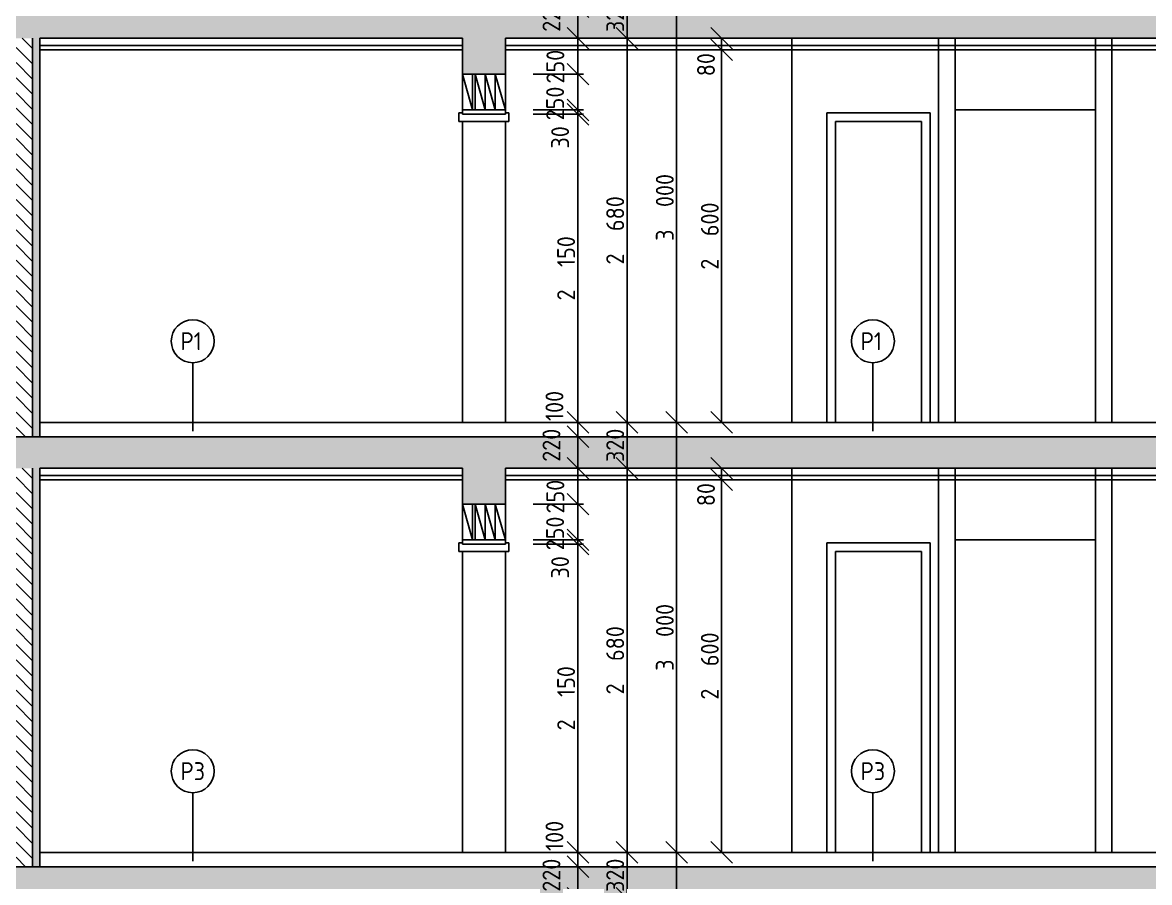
# Model space of a CAD drawing. Extents: x 3792242 to 5145247, y -1546315 to -1031918.
# Drawn here: x 3999726 to 4007593, y -1534967 to -1528967 of the extents above; entities that cross this region are included whole.
import ezdxf

# ---------------------------------------------------------------- set-up
doc = ezdxf.new("R2010")
doc.units = 0
doc.header["$MEASUREMENT"] = 0
doc.layers.get('0').update_dxf_attribs({"linetype": 'CONTINUOUS'})
doc.layers.get('Defpoints').update_dxf_attribs({"color": 61, "linetype": 'CONTINUOUS'})
for name, color, linetype in [('DVERE', 45, 'CONTINUOUS'), ('KÓTY', 4, 'CONTINUOUS'), ('MÚRY', 1, 'CONTINUOUS'), ('OKNÁ', 143, 'CONTINUOUS'), ('TENKÁ', 7, 'CONTINUOUS'), ('ŠRAFY', 82, 'CONTINUOUS'), ('šrafy-múry', 8, 'CONTINUOUS')]:
    doc.layers.add(name, color=color, linetype=linetype)
doc.styles.add('STYLE1', font='isocp.shx')
doc.dimstyles.new('STANDARD-50', dxfattribs={"dimtxt": 125, "dimasz": 150, "dimexe": 10, "dimexo": 200, "dimgap": 20, "dimtad": 1, "dimdsep": 46, "dimlunit": 6, "dimtxsty": 'STYLE1', "dimblk1": 'OBLIQUE', "dimblk2": 'OBLIQUE', "dimsah": 1, "dimcen": 2.5, "dimse1": 1, "dimse2": 1, "dimadec": 0, "dimazin": 0, "dimtfac": 1, "dimtmove": 1, "dimatfit": 3, "dimldrblk": 'OBLIQUE', "dimfxl": 1, "dimtolj": 1, "dimtzin": 0, "dimarcsym": 0})
pattern_1 = [(45, (226757.26, 886.43), (53.0330086, 194.4543648), [250, -50, 0, -50])]

# ---------------------------------------------------------------- blocks, each defined once
blk = doc.blocks.new('_OBLIQUE')
at = {"color": 0, "linetype": 'ByBlock'}
blk.add_line((-0.5, -0.5), (0.5, 0.5), dxfattribs=at)
blk = doc.blocks.new('*D52297')
at = {"layer": 'Defpoints', "color": 0}
for p in [(4003602.8, -1528857.3), (4003602.8, -1529077.3), (4003602.8, -1529077.3)]:
    blk.add_point(p, dxfattribs=at)
at = {"layer": 'KÓTY', "color": 0, "lineweight": -2, "ltscale": 0.25}
blk.add_line((4003602.8, -1528857.3), (4003602.8, -1529077.3), dxfattribs=at)
at = {"layer": 'KÓTY', "color": 0, "linetype": 'ByBlock', "lineweight": -2, "xscale": 150, "yscale": 150, "zscale": 150}
for p, rotation in [((4003602.8, -1528857.3), 90), ((4003602.8, -1529077.3), 270)]:
    blk.add_blockref('_OBLIQUE', p, dxfattribs=dict(at, rotation=rotation))
at = {"layer": 'KÓTY', "color": 0, "insert": (4003417.8, -1528916.6), "char_height": 125, "attachment_point": 5, "rotation": 90, "style": 'STYLE1'}
blk.add_mtext('\\A1;220', dxfattribs=at)
blk = doc.blocks.new('*D52298')
at = {"layer": 'Defpoints', "color": 0}
for p in [(4002956.3, -1529077.3), (4003602.8, -1529077.3), (4002956.3, -1529327.3)]:
    blk.add_point(p, dxfattribs=at)
at = {"layer": 'KÓTY', "color": 0, "lineweight": -2, "ltscale": 0.25}
blk.add_line((4003602.8, -1529327.3), (4003602.8, -1529077.3), dxfattribs=at)
at = {"layer": 'KÓTY', "color": 0, "linetype": 'ByBlock', "lineweight": -2, "xscale": 150, "yscale": 150, "zscale": 150}
for p, rotation in [((4003602.8, -1529077.3), 90), ((4003602.8, -1529327.3), 270)]:
    blk.add_blockref('_OBLIQUE', p, dxfattribs=dict(at, rotation=rotation))
at = {"layer": 'KÓTY', "color": 0, "insert": (4003445.3, -1529275.1), "char_height": 125, "attachment_point": 5, "rotation": 90, "style": 'STYLE1'}
blk.add_mtext('\\A1;250', dxfattribs=at)
blk = doc.blocks.new('*D52299')
at = {"layer": 'Defpoints', "color": 0}
for p in [(4003095.9, -1529327.3), (4003095.9, -1529577.3), (4003602.8, -1529577.3)]:
    blk.add_point(p, dxfattribs=at)
at = {"layer": 'KÓTY', "color": 0, "lineweight": -2, "ltscale": 0.25}
blk.add_line((4003602.8, -1529327.3), (4003602.8, -1529577.3), dxfattribs=at)
at = {"layer": 'KÓTY', "color": 0, "linetype": 'ByBlock', "lineweight": -2, "xscale": 150, "yscale": 150, "zscale": 150}
for p, rotation in [((4003602.8, -1529327.3), 90), ((4003602.8, -1529577.3), 270)]:
    blk.add_blockref('_OBLIQUE', p, dxfattribs=dict(at, rotation=rotation))
at = {"layer": 'KÓTY', "color": 0, "insert": (4003443.3, -1529532.1), "char_height": 125, "attachment_point": 5, "rotation": 90, "style": 'STYLE1'}
blk.add_mtext('\\A1;250', dxfattribs=at)
blk = doc.blocks.new('*D52300')
at = {"layer": 'Defpoints', "color": 0}
for p in [(4002945.9, -1529577.3), (4002945.9, -1529607.3), (4003602.8, -1529607.3)]:
    blk.add_point(p, dxfattribs=at)
at = {"layer": 'KÓTY', "color": 0, "lineweight": -2, "ltscale": 0.25}
for p, q in [((4003602.8, -1529577.3), (4003602.8, -1529427.3)), ((4003602.8, -1529577.3), (4003602.8, -1529607.3)), ((4003602.8, -1529607.3), (4003602.8, -1529757.3))]:
    blk.add_line(p, q, dxfattribs=at)
at = {"layer": 'KÓTY', "color": 0, "linetype": 'ByBlock', "lineweight": -2, "xscale": 150, "yscale": 150, "zscale": 150}
for p, rotation in [((4003602.8, -1529577.3), 270), ((4003602.8, -1529607.3), 90)]:
    blk.add_blockref('_OBLIQUE', p, dxfattribs=dict(at, rotation=rotation))
at = {"layer": 'KÓTY', "color": 0, "insert": (4003478.3, -1529768.6), "char_height": 125, "attachment_point": 5, "rotation": 90, "style": 'STYLE1'}
blk.add_mtext('\\A1;30', dxfattribs=at)
blk = doc.blocks.new('*D52301')
at = {"layer": 'Defpoints', "color": 0}
for p in [(4002945.9, -1529607.3), (4002945.9, -1531757.3), (4003602.8, -1531757.3)]:
    blk.add_point(p, dxfattribs=at)
at = {"layer": 'KÓTY', "color": 0, "lineweight": -2, "ltscale": 0.25}
blk.add_line((4003602.8, -1529607.3), (4003602.8, -1531757.3), dxfattribs=at)
at = {"layer": 'KÓTY', "color": 0, "linetype": 'ByBlock', "lineweight": -2, "xscale": 150, "yscale": 150, "zscale": 150}
for p, rotation in [((4003602.8, -1529607.3), 90), ((4003602.8, -1531757.3), 270)]:
    blk.add_blockref('_OBLIQUE', p, dxfattribs=dict(at, rotation=rotation))
at = {"layer": 'KÓTY', "color": 0, "insert": (4003520.2, -1530682.3), "char_height": 125, "attachment_point": 5, "rotation": 90, "style": 'STYLE1'}
blk.add_mtext('\\A1;2ﾠ150', dxfattribs=at)
blk = doc.blocks.new('*D52302')
at = {"layer": 'Defpoints', "color": 0}
for p in [(4003602.8, -1531757.3), (4003602.8, -1531757.3), (4003602.8, -1531857.3)]:
    blk.add_point(p, dxfattribs=at)
at = {"layer": 'KÓTY', "color": 0, "lineweight": -2, "ltscale": 0.25}
blk.add_line((4003602.8, -1531857.3), (4003602.8, -1531757.3), dxfattribs=at)
at = {"layer": 'KÓTY', "color": 0, "linetype": 'ByBlock', "lineweight": -2, "xscale": 150, "yscale": 150, "zscale": 150}
for p, rotation in [((4003602.8, -1531757.3), 90), ((4003602.8, -1531857.3), 270)]:
    blk.add_blockref('_OBLIQUE', p, dxfattribs=dict(at, rotation=rotation))
at = {"layer": 'KÓTY', "color": 0, "insert": (4003438.8, -1531642.6), "char_height": 125, "attachment_point": 5, "rotation": 90, "style": 'STYLE1'}
blk.add_mtext('\\A1;100', dxfattribs=at)
blk = doc.blocks.new('*D52303')
at = {"layer": 'Defpoints', "color": 0}
for p in [(4003602.8, -1531857.3), (4003602.8, -1532077.3), (4003602.8, -1532077.3)]:
    blk.add_point(p, dxfattribs=at)
at = {"layer": 'KÓTY', "color": 0, "lineweight": -2, "ltscale": 0.25}
blk.add_line((4003602.8, -1531857.3), (4003602.8, -1532077.3), dxfattribs=at)
at = {"layer": 'KÓTY', "color": 0, "linetype": 'ByBlock', "lineweight": -2, "xscale": 150, "yscale": 150, "zscale": 150}
for p, rotation in [((4003602.8, -1531857.3), 90), ((4003602.8, -1532077.3), 270)]:
    blk.add_blockref('_OBLIQUE', p, dxfattribs=dict(at, rotation=rotation))
at = {"layer": 'KÓTY', "color": 0, "insert": (4003417.8, -1531916.6), "char_height": 125, "attachment_point": 5, "rotation": 90, "style": 'STYLE1'}
blk.add_mtext('\\A1;220', dxfattribs=at)
blk = doc.blocks.new('*D52304')
at = {"layer": 'Defpoints', "color": 0}
for p in [(4002956.3, -1532077.3), (4003602.8, -1532077.3), (4002956.3, -1532327.3)]:
    blk.add_point(p, dxfattribs=at)
at = {"layer": 'KÓTY', "color": 0, "lineweight": -2, "ltscale": 0.25}
blk.add_line((4003602.8, -1532327.3), (4003602.8, -1532077.3), dxfattribs=at)
at = {"layer": 'KÓTY', "color": 0, "linetype": 'ByBlock', "lineweight": -2, "xscale": 150, "yscale": 150, "zscale": 150}
for p, rotation in [((4003602.8, -1532077.3), 90), ((4003602.8, -1532327.3), 270)]:
    blk.add_blockref('_OBLIQUE', p, dxfattribs=dict(at, rotation=rotation))
at = {"layer": 'KÓTY', "color": 0, "insert": (4003445.3, -1532275.1), "char_height": 125, "attachment_point": 5, "rotation": 90, "style": 'STYLE1'}
blk.add_mtext('\\A1;250', dxfattribs=at)
blk = doc.blocks.new('*D52305')
at = {"layer": 'Defpoints', "color": 0}
for p in [(4003095.9, -1532327.3), (4003095.9, -1532577.3), (4003602.8, -1532577.3)]:
    blk.add_point(p, dxfattribs=at)
at = {"layer": 'KÓTY', "color": 0, "lineweight": -2, "ltscale": 0.25}
blk.add_line((4003602.8, -1532327.3), (4003602.8, -1532577.3), dxfattribs=at)
at = {"layer": 'KÓTY', "color": 0, "linetype": 'ByBlock', "lineweight": -2, "xscale": 150, "yscale": 150, "zscale": 150}
for p, rotation in [((4003602.8, -1532327.3), 90), ((4003602.8, -1532577.3), 270)]:
    blk.add_blockref('_OBLIQUE', p, dxfattribs=dict(at, rotation=rotation))
at = {"layer": 'KÓTY', "color": 0, "insert": (4003443.3, -1532532.1), "char_height": 125, "attachment_point": 5, "rotation": 90, "style": 'STYLE1'}
blk.add_mtext('\\A1;250', dxfattribs=at)
blk = doc.blocks.new('*D52306')
at = {"layer": 'Defpoints', "color": 0}
for p in [(4002945.9, -1532577.3), (4002945.9, -1532607.3), (4003602.8, -1532607.3)]:
    blk.add_point(p, dxfattribs=at)
at = {"layer": 'KÓTY', "color": 0, "lineweight": -2, "ltscale": 0.25}
for p, q in [((4003602.8, -1532577.3), (4003602.8, -1532427.3)), ((4003602.8, -1532577.3), (4003602.8, -1532607.3)), ((4003602.8, -1532607.3), (4003602.8, -1532757.3))]:
    blk.add_line(p, q, dxfattribs=at)
at = {"layer": 'KÓTY', "color": 0, "linetype": 'ByBlock', "lineweight": -2, "xscale": 150, "yscale": 150, "zscale": 150}
for p, rotation in [((4003602.8, -1532577.3), 270), ((4003602.8, -1532607.3), 90)]:
    blk.add_blockref('_OBLIQUE', p, dxfattribs=dict(at, rotation=rotation))
at = {"layer": 'KÓTY', "color": 0, "insert": (4003478.3, -1532768.6), "char_height": 125, "attachment_point": 5, "rotation": 90, "style": 'STYLE1'}
blk.add_mtext('\\A1;30', dxfattribs=at)
blk = doc.blocks.new('*D52307')
at = {"layer": 'Defpoints', "color": 0}
for p in [(4002945.9, -1532607.3), (4002945.9, -1534757.3), (4003602.8, -1534757.3)]:
    blk.add_point(p, dxfattribs=at)
at = {"layer": 'KÓTY', "color": 0, "lineweight": -2, "ltscale": 0.25}
blk.add_line((4003602.8, -1532607.3), (4003602.8, -1534757.3), dxfattribs=at)
at = {"layer": 'KÓTY', "color": 0, "linetype": 'ByBlock', "lineweight": -2, "xscale": 150, "yscale": 150, "zscale": 150}
for p, rotation in [((4003602.8, -1532607.3), 90), ((4003602.8, -1534757.3), 270)]:
    blk.add_blockref('_OBLIQUE', p, dxfattribs=dict(at, rotation=rotation))
at = {"layer": 'KÓTY', "color": 0, "insert": (4003520.2, -1533682.3), "char_height": 125, "attachment_point": 5, "rotation": 90, "style": 'STYLE1'}
blk.add_mtext('\\A1;2ﾠ150', dxfattribs=at)
blk = doc.blocks.new('*D52308')
at = {"layer": 'Defpoints', "color": 0}
for p in [(4003602.8, -1534757.3), (4003602.8, -1534757.3), (4003602.8, -1534857.3)]:
    blk.add_point(p, dxfattribs=at)
at = {"layer": 'KÓTY', "color": 0, "lineweight": -2, "ltscale": 0.25}
blk.add_line((4003602.8, -1534857.3), (4003602.8, -1534757.3), dxfattribs=at)
at = {"layer": 'KÓTY', "color": 0, "linetype": 'ByBlock', "lineweight": -2, "xscale": 150, "yscale": 150, "zscale": 150}
for p, rotation in [((4003602.8, -1534757.3), 90), ((4003602.8, -1534857.3), 270)]:
    blk.add_blockref('_OBLIQUE', p, dxfattribs=dict(at, rotation=rotation))
at = {"layer": 'KÓTY', "color": 0, "insert": (4003438.8, -1534642.6), "char_height": 125, "attachment_point": 5, "rotation": 90, "style": 'STYLE1'}
blk.add_mtext('\\A1;100', dxfattribs=at)
blk = doc.blocks.new('*D52309')
at = {"layer": 'Defpoints', "color": 0}
for p in [(4003602.8, -1534857.3), (4003602.8, -1535077.3), (4003602.8, -1535077.3)]:
    blk.add_point(p, dxfattribs=at)
at = {"layer": 'KÓTY', "color": 0, "lineweight": -2, "ltscale": 0.25}
blk.add_line((4003602.8, -1534857.3), (4003602.8, -1535077.3), dxfattribs=at)
at = {"layer": 'KÓTY', "color": 0, "linetype": 'ByBlock', "lineweight": -2, "xscale": 150, "yscale": 150, "zscale": 150}
for p, rotation in [((4003602.8, -1534857.3), 90), ((4003602.8, -1535077.3), 270)]:
    blk.add_blockref('_OBLIQUE', p, dxfattribs=dict(at, rotation=rotation))
at = {"layer": 'KÓTY', "color": 0, "insert": (4003417.8, -1534916.6), "char_height": 125, "attachment_point": 5, "rotation": 90, "style": 'STYLE1'}
blk.add_mtext('\\A1;220', dxfattribs=at)
blk = doc.blocks.new('*D52314')
at = {"layer": 'Defpoints', "color": 0}
for p in [(4003945.3, -1528757.3), (4003945.3, -1529077.3), (4003945.3, -1529077.3)]:
    blk.add_point(p, dxfattribs=at)
at = {"layer": 'KÓTY', "color": 0, "lineweight": -2, "ltscale": 0.25}
blk.add_line((4003945.3, -1528757.3), (4003945.3, -1529077.3), dxfattribs=at)
at = {"layer": 'KÓTY', "color": 0, "linetype": 'ByBlock', "lineweight": -2, "xscale": 150, "yscale": 150, "zscale": 150}
for p, rotation in [((4003945.3, -1528757.3), 90), ((4003945.3, -1529077.3), 270)]:
    blk.add_blockref('_OBLIQUE', p, dxfattribs=dict(at, rotation=rotation))
at = {"layer": 'KÓTY', "color": 0, "insert": (4003862.8, -1528917.3), "char_height": 125, "attachment_point": 5, "rotation": 90, "style": 'STYLE1'}
blk.add_mtext('\\A1;320', dxfattribs=at)
blk = doc.blocks.new('*D52315')
at = {"layer": 'Defpoints', "color": 0}
for p in [(4003122.3, -1529077.3), (4003122.3, -1531757.3), (4003945.3, -1531757.3)]:
    blk.add_point(p, dxfattribs=at)
at = {"layer": 'KÓTY', "color": 0, "lineweight": -2, "ltscale": 0.25}
blk.add_line((4003945.3, -1529077.3), (4003945.3, -1531757.3), dxfattribs=at)
at = {"layer": 'KÓTY', "color": 0, "linetype": 'ByBlock', "lineweight": -2, "xscale": 150, "yscale": 150, "zscale": 150}
for p, rotation in [((4003945.3, -1529077.3), 90), ((4003945.3, -1531757.3), 270)]:
    blk.add_blockref('_OBLIQUE', p, dxfattribs=dict(at, rotation=rotation))
at = {"layer": 'KÓTY', "color": 0, "insert": (4003862.7, -1530417.3), "char_height": 125, "attachment_point": 5, "rotation": 90, "style": 'STYLE1'}
blk.add_mtext('\\A1;2ﾠ680', dxfattribs=at)
blk = doc.blocks.new('*D52316')
at = {"layer": 'Defpoints', "color": 0}
for p in [(4003945.3, -1531757.3), (4003945.3, -1532077.3), (4003945.3, -1532077.3)]:
    blk.add_point(p, dxfattribs=at)
at = {"layer": 'KÓTY', "color": 0, "lineweight": -2, "ltscale": 0.25}
blk.add_line((4003945.3, -1531757.3), (4003945.3, -1532077.3), dxfattribs=at)
at = {"layer": 'KÓTY', "color": 0, "linetype": 'ByBlock', "lineweight": -2, "xscale": 150, "yscale": 150, "zscale": 150}
for p, rotation in [((4003945.3, -1531757.3), 90), ((4003945.3, -1532077.3), 270)]:
    blk.add_blockref('_OBLIQUE', p, dxfattribs=dict(at, rotation=rotation))
at = {"layer": 'KÓTY', "color": 0, "insert": (4003862.8, -1531917.3), "char_height": 125, "attachment_point": 5, "rotation": 90, "style": 'STYLE1'}
blk.add_mtext('\\A1;320', dxfattribs=at)
blk = doc.blocks.new('*D52317')
at = {"layer": 'Defpoints', "color": 0}
for p in [(4003122.3, -1532077.3), (4003122.3, -1534757.3), (4003945.3, -1534757.3)]:
    blk.add_point(p, dxfattribs=at)
at = {"layer": 'KÓTY', "color": 0, "lineweight": -2, "ltscale": 0.25}
blk.add_line((4003945.3, -1532077.3), (4003945.3, -1534757.3), dxfattribs=at)
at = {"layer": 'KÓTY', "color": 0, "linetype": 'ByBlock', "lineweight": -2, "xscale": 150, "yscale": 150, "zscale": 150}
for p, rotation in [((4003945.3, -1532077.3), 90), ((4003945.3, -1534757.3), 270)]:
    blk.add_blockref('_OBLIQUE', p, dxfattribs=dict(at, rotation=rotation))
at = {"layer": 'KÓTY', "color": 0, "insert": (4003862.7, -1533417.3), "char_height": 125, "attachment_point": 5, "rotation": 90, "style": 'STYLE1'}
blk.add_mtext('\\A1;2ﾠ680', dxfattribs=at)
blk = doc.blocks.new('*D52318')
at = {"layer": 'Defpoints', "color": 0}
for p in [(4003945.3, -1534757.3), (4003945.3, -1535077.3), (4003945.3, -1535077.3)]:
    blk.add_point(p, dxfattribs=at)
at = {"layer": 'KÓTY', "color": 0, "lineweight": -2, "ltscale": 0.25}
blk.add_line((4003945.3, -1534757.3), (4003945.3, -1535077.3), dxfattribs=at)
at = {"layer": 'KÓTY', "color": 0, "linetype": 'ByBlock', "lineweight": -2, "xscale": 150, "yscale": 150, "zscale": 150}
for p, rotation in [((4003945.3, -1534757.3), 90), ((4003945.3, -1535077.3), 270)]:
    blk.add_blockref('_OBLIQUE', p, dxfattribs=dict(at, rotation=rotation))
at = {"layer": 'KÓTY', "color": 0, "insert": (4003862.8, -1534917.3), "char_height": 125, "attachment_point": 5, "rotation": 90, "style": 'STYLE1'}
blk.add_mtext('\\A1;320', dxfattribs=at)
blk = doc.blocks.new('*D52321')
at = {"layer": 'Defpoints', "color": 0}
for p in [(4004291.8, -1528757.3), (4004291.8, -1531757.3), (4004291.8, -1531757.3)]:
    blk.add_point(p, dxfattribs=at)
at = {"layer": 'KÓTY', "color": 0, "lineweight": -2, "ltscale": 0.25}
blk.add_line((4004291.8, -1528757.3), (4004291.8, -1531757.3), dxfattribs=at)
at = {"layer": 'KÓTY', "color": 0, "linetype": 'ByBlock', "lineweight": -2, "xscale": 150, "yscale": 150, "zscale": 150}
for p, rotation in [((4004291.8, -1528757.3), 90), ((4004291.8, -1531757.3), 270)]:
    blk.add_blockref('_OBLIQUE', p, dxfattribs=dict(at, rotation=rotation))
at = {"layer": 'KÓTY', "color": 0, "insert": (4004209.2, -1530257.3), "char_height": 125, "attachment_point": 5, "rotation": 90, "style": 'STYLE1'}
blk.add_mtext('\\A1;3ﾠ000', dxfattribs=at)
blk = doc.blocks.new('*D52322')
at = {"layer": 'Defpoints', "color": 0}
for p in [(4004291.8, -1531757.3), (4004291.8, -1534757.3), (4004291.8, -1534757.3)]:
    blk.add_point(p, dxfattribs=at)
at = {"layer": 'KÓTY', "color": 0, "lineweight": -2, "ltscale": 0.25}
blk.add_line((4004291.8, -1531757.3), (4004291.8, -1534757.3), dxfattribs=at)
at = {"layer": 'KÓTY', "color": 0, "linetype": 'ByBlock', "lineweight": -2, "xscale": 150, "yscale": 150, "zscale": 150}
for p, rotation in [((4004291.8, -1531757.3), 90), ((4004291.8, -1534757.3), 270)]:
    blk.add_blockref('_OBLIQUE', p, dxfattribs=dict(at, rotation=rotation))
at = {"layer": 'KÓTY', "color": 0, "insert": (4004209.2, -1533257.3), "char_height": 125, "attachment_point": 5, "rotation": 90, "style": 'STYLE1'}
blk.add_mtext('\\A1;3ﾠ000', dxfattribs=at)
blk = doc.blocks.new('*D52323')
at = {"layer": 'Defpoints', "color": 0}
for p in [(4003945.3, -1534757.3), (4004291.8, -1534757.3), (4003945.3, -1538227.3)]:
    blk.add_point(p, dxfattribs=at)
at = {"layer": 'KÓTY', "color": 0, "lineweight": -2, "ltscale": 0.25}
blk.add_line((4004291.8, -1538227.3), (4004291.8, -1534757.3), dxfattribs=at)
at = {"layer": 'KÓTY', "color": 0, "linetype": 'ByBlock', "lineweight": -2, "xscale": 150, "yscale": 150, "zscale": 150}
for p, rotation in [((4004291.8, -1534757.3), 90), ((4004291.8, -1538227.3), 270)]:
    blk.add_blockref('_OBLIQUE', p, dxfattribs=dict(at, rotation=rotation))
at = {"layer": 'KÓTY', "color": 0, "insert": (4004209.2, -1536492.3), "char_height": 125, "attachment_point": 5, "rotation": 90, "style": 'STYLE1'}
blk.add_mtext('\\A1;3ﾠ470', dxfattribs=at)
blk = doc.blocks.new('*D52326')
at = {"layer": 'Defpoints', "color": 0}
for p in [(4004266.3, -1529157.3), (4004266.3, -1531757.3), (4004605.8, -1531757.3)]:
    blk.add_point(p, dxfattribs=at)
at = {"layer": 'KÓTY', "color": 0, "lineweight": -2, "ltscale": 0.25}
blk.add_line((4004605.8, -1529157.3), (4004605.8, -1531757.3), dxfattribs=at)
at = {"layer": 'KÓTY', "color": 0, "linetype": 'ByBlock', "lineweight": -2, "xscale": 150, "yscale": 150, "zscale": 150}
for p, rotation in [((4004605.8, -1529157.3), 90), ((4004605.8, -1531757.3), 270)]:
    blk.add_blockref('_OBLIQUE', p, dxfattribs=dict(at, rotation=rotation))
at = {"layer": 'KÓTY', "color": 0, "insert": (4004523.2, -1530457.3), "char_height": 125, "attachment_point": 5, "rotation": 90, "style": 'STYLE1'}
blk.add_mtext('\\A1;2ﾠ600', dxfattribs=at)
blk = doc.blocks.new('*D52327')
at = {"layer": 'Defpoints', "color": 0}
for p in [(4004605.8, -1529077.3), (4004605.8, -1529077.3), (4004605.8, -1529157.3)]:
    blk.add_point(p, dxfattribs=at)
at = {"layer": 'KÓTY', "color": 0, "lineweight": -2, "ltscale": 0.25}
blk.add_line((4004605.8, -1529157.3), (4004605.8, -1529077.3), dxfattribs=at)
at = {"layer": 'KÓTY', "color": 0, "linetype": 'ByBlock', "lineweight": -2, "xscale": 150, "yscale": 150, "zscale": 150}
for p, rotation in [((4004605.8, -1529077.3), 90), ((4004605.8, -1529157.3), 270)]:
    blk.add_blockref('_OBLIQUE', p, dxfattribs=dict(at, rotation=rotation))
at = {"layer": 'KÓTY', "color": 0, "insert": (4004496.8, -1529261.1), "char_height": 125, "attachment_point": 5, "rotation": 90, "style": 'STYLE1'}
blk.add_mtext('\\A1;80', dxfattribs=at)
blk = doc.blocks.new('*D52328')
at = {"layer": 'Defpoints', "color": 0}
for p in [(4004266.3, -1532157.3), (4004266.3, -1534757.3), (4004605.8, -1534757.3)]:
    blk.add_point(p, dxfattribs=at)
at = {"layer": 'KÓTY', "color": 0, "lineweight": -2, "ltscale": 0.25}
blk.add_line((4004605.8, -1532157.3), (4004605.8, -1534757.3), dxfattribs=at)
at = {"layer": 'KÓTY', "color": 0, "linetype": 'ByBlock', "lineweight": -2, "xscale": 150, "yscale": 150, "zscale": 150}
for p, rotation in [((4004605.8, -1532157.3), 90), ((4004605.8, -1534757.3), 270)]:
    blk.add_blockref('_OBLIQUE', p, dxfattribs=dict(at, rotation=rotation))
at = {"layer": 'KÓTY', "color": 0, "insert": (4004523.2, -1533457.3), "char_height": 125, "attachment_point": 5, "rotation": 90, "style": 'STYLE1'}
blk.add_mtext('\\A1;2ﾠ600', dxfattribs=at)
blk = doc.blocks.new('*D52329')
at = {"layer": 'Defpoints', "color": 0}
for p in [(4004605.8, -1532077.3), (4004605.8, -1532077.3), (4004605.8, -1532157.3)]:
    blk.add_point(p, dxfattribs=at)
at = {"layer": 'KÓTY', "color": 0, "lineweight": -2, "ltscale": 0.25}
blk.add_line((4004605.8, -1532157.3), (4004605.8, -1532077.3), dxfattribs=at)
at = {"layer": 'KÓTY', "color": 0, "linetype": 'ByBlock', "lineweight": -2, "xscale": 150, "yscale": 150, "zscale": 150}
for p, rotation in [((4004605.8, -1532077.3), 90), ((4004605.8, -1532157.3), 270)]:
    blk.add_blockref('_OBLIQUE', p, dxfattribs=dict(at, rotation=rotation))
at = {"layer": 'KÓTY', "color": 0, "insert": (4004496.8, -1532261.1), "char_height": 125, "attachment_point": 5, "rotation": 90, "style": 'STYLE1'}
blk.add_mtext('\\A1;80', dxfattribs=at)

msp = doc.modelspace()

# ---------------------------------------------------------------- hatches: boundary and pattern name
at = {"layer": 'ŠRAFY', "ltscale": 0.25}
h = msp.add_hatch(dxfattribs=at)
h.set_pattern_fill('ANSI31', color=256, scale=600, angle=90, style=0)
h.set_pattern_definition([(135, (-3522878.77, 196699.35), (-53.0330086, -53.0330086), [])])
h.paths.add_polyline_path([(3999795.937, -1529077.345), (3999680.937, -1529077.345), (3999680.937, -1531757.345), (3999680.937, -1531857.345), (3999795.937, -1531857.345), (3999795.937, -1531757.345)])
at = {"layer": 'ŠRAFY'}
h = msp.add_hatch(dxfattribs=at)
h.set_pattern_fill('DOTS', color=256, scale=250, angle=90)
h.set_pattern_definition([(90, (-617965.585, -201744.575), (-15.625, 7.8125), [0, -15.625])])
h.paths.add_polyline_path([(3999845.937, -1531857.345), (3999845.937, -1531757.345), (3999845.937, -1529077.345), (3999795.937, -1529077.345), (3999795.937, -1531757.345), (3999795.937, -1531857.345)])
at = {"layer": 'ŠRAFY', "ltscale": 0.25}
h = msp.add_hatch(dxfattribs=at)
h.set_pattern_fill('ANSI31', color=256, scale=600, angle=90, style=0)
h.set_pattern_definition([(135, (-3522878.77, 193699.35), (-53.0330086, -53.0330086), [])])
h.paths.add_polyline_path([(3999795.937, -1532077.345), (3999680.937, -1532077.345), (3999680.937, -1534757.345), (3999680.937, -1534857.345), (3999795.937, -1534857.345), (3999795.937, -1534757.345)])
at = {"layer": 'ŠRAFY'}
h = msp.add_hatch(dxfattribs=at)
h.set_pattern_fill('DOTS', color=256, scale=250, angle=90)
h.set_pattern_definition([(90, (-617965.585, -204744.575), (-15.625, 7.8125), [0, -15.625])])
h.paths.add_polyline_path([(3999845.937, -1534857.345), (3999845.937, -1534757.345), (3999845.937, -1532077.345), (3999795.937, -1532077.345), (3999795.937, -1534757.345), (3999795.937, -1534857.345)])
at = {"layer": 'šrafy-múry'}
h = msp.add_hatch(dxfattribs=at)
h.set_pattern_fill('ANSI36', color=253, scale=800, angle=360)
h.set_pattern_definition(pattern_1)
h.paths.add_polyline_path([(3984610.937, -1528857.345), (3984540.937, -1528857.345), (3984540.937, -1528907.345), (3984540.937, -1529077.345), (3984540.937, -1529327.345), (3984690.937, -1529327.345), (3984690.937, -1529077.345), (3989765.937, -1529077.345), (3989765.937, -1529327.345), (3990065.937, -1529327.345), (3990065.937, -1529077.345), (3993260.937, -1529077.345), (3993375.937, -1529077.345), (3996375.937, -1529077.345), (3996375.937, -1529327.345), (3996675.937, -1529327.345), (3996675.937, -1529077.345), (4000795.937, -1529077.345), (4000910.937, -1529077.345), (4002795.937, -1529077.345), (4002795.937, -1529327.345), (4003095.937, -1529327.345), (4003095.937, -1529077.345), (4006120.937, -1529077.345), (4006235.937, -1529077.345), (4009215.937, -1529077.345), (4009215.937, -1529327.345), (4009515.937, -1529327.345), (4009515.937, -1529077.345), (4011920.937, -1529077.345), (4012035.937, -1529077.345), (4013635.937, -1529077.345), (4013750.937, -1529077.345), (4015635.937, -1529077.345), (4015635.937, -1529327.345), (4015885.937, -1529327.345), (4015885.937, -1528857.345), (4015635.937, -1528857.345), (4013750.937, -1528857.345), (4013635.937, -1528857.345), (4012035.937, -1528857.345), (4011920.937, -1528857.345), (4009515.937, -1528857.345), (4009215.937, -1528857.345), (4006235.937, -1528857.345), (4006120.937, -1528857.345), (4003095.937, -1528857.345), (4002795.937, -1528857.345), (4000910.937, -1528857.345), (4000795.937, -1528857.345), (3996675.937, -1528857.345), (3996375.937, -1528857.345)])
h = msp.add_hatch(dxfattribs=at)
h.set_pattern_fill('ANSI36', color=253, scale=800, angle=360)
h.set_pattern_definition(pattern_1)
h.paths.add_polyline_path([(4003095.937, -1532327.345), (4003095.937, -1532077.345), (4006120.937, -1532077.345), (4006235.937, -1532077.345), (4009215.937, -1532077.345), (4009215.937, -1532327.345), (4009515.937, -1532327.345), (4009515.937, -1532077.345), (4011920.937, -1532077.345), (4012035.937, -1532077.345), (4013635.937, -1532077.345), (4013750.937, -1532077.345), (4015635.937, -1532077.345), (4015635.937, -1532327.345), (4015885.937, -1532327.345), (4015885.937, -1531857.345), (3984540.937, -1531857.345), (3984540.937, -1532327.345), (3984690.937, -1532327.345), (3984690.937, -1532077.345), (3989765.937, -1532077.345), (3989765.937, -1532327.345), (3990065.937, -1532327.345), (3990065.937, -1532077.345), (3993260.937, -1532077.345), (3993375.937, -1532077.345), (3996375.937, -1532077.345), (3996375.937, -1532327.345), (3996675.937, -1532327.345), (3996675.937, -1532077.345), (4000795.937, -1532077.345), (4000910.937, -1532077.345), (4002795.937, -1532077.345), (4002795.937, -1532327.345)])
h = msp.add_hatch(dxfattribs=at)
h.set_pattern_fill('ANSI36', color=253, scale=800, angle=360)
h.set_pattern_definition([(45, (226757.26, 886.43), (53.0330086, 194.4543648), [250, -50, 0, -50])])
h.paths.add_polyline_path([(3982965.937, -1535077.345), (3983075.937, -1535077.345), (3983075.937, -1535727.345), (3983325.937, -1535727.345), (3983325.937, -1535527.345), (3983325.937, -1535077.345), (3984540.937, -1535077.345), (3984540.937, -1535477.345), (3984840.937, -1535477.345), (3984840.937, -1535077.345), (3989690.937, -1535077.345), (3989690.937, -1535277.345), (3989690.937, -1535677.345), (3990140.937, -1535677.345), (3990140.937, -1535277.345), (3990140.937, -1535077.345), (3996300.937, -1535077.345), (3996300.937, -1535277.345), (3996300.937, -1535677.345), (3996750.937, -1535677.345), (3996750.937, -1535277.345), (3996750.937, -1535077.345), (4002720.937, -1535077.345), (4002720.937, -1535277.345), (4002720.937, -1535677.345), (4003170.937, -1535677.345), (4003170.937, -1535277.345), (4003170.937, -1535077.345), (4009215.937, -1535077.345), (4009215.937, -1535277.345), (4009215.937, -1535477.345), (4009515.937, -1535477.345), (4009515.937, -1535077.345), (4015635.937, -1535077.345), (4015635.937, -1535477.345), (4015885.937, -1535477.345), (4015885.937, -1534857.345), (3984540.937, -1534857.345), (3984540.937, -1534907.345), (3982965.937, -1534907.345)])
h.paths.add_polyline_path([(4014827.437, -1535060.394), (4014827.437, -1534772.796), (4015077.437, -1534772.796), (4015077.437, -1535060.394)], flags=9)
h.paths.add_polyline_path([(3984861.437, -1535060.394), (3984861.437, -1534772.796), (3985111.437, -1534772.796), (3985111.437, -1535060.394)], flags=9)
h.paths.add_polyline_path([(3985306.437, -1535061.145), (3985306.437, -1534773.546), (3985556.437, -1534773.546), (3985556.437, -1535061.145)], flags=9)
h.paths.add_polyline_path([(3995560.937, -1535060.394), (3995560.937, -1534772.796), (3995810.937, -1534772.796), (3995810.937, -1535060.394)], flags=9)
h.paths.add_polyline_path([(4008529.437, -1535060.394), (4008529.437, -1534772.796), (4008779.437, -1534772.796), (4008779.437, -1535060.394)], flags=9)
h.paths.add_polyline_path([(4003737.759, -1535061.145), (4003737.759, -1534773.546), (4003987.759, -1534773.546), (4003987.759, -1535061.145)], flags=9)
h.paths.add_polyline_path([(4003292.759, -1535060.394), (4003292.759, -1534772.796), (4003542.759, -1534772.796), (4003542.759, -1535060.394)], flags=9)

# ---------------------------------------------------------------- linework, layer by layer
at = {"layer": 'DVERE', "ltscale": 0.25}
for p, q in [((4002770.937, -1529597.345), (4002770.937, -1529657.345)), ((4002770.937, -1529597.345), (4002795.937, -1529597.345)), ((4003120.937, -1529597.345), (4003095.937, -1529597.345)), ((4003120.937, -1529597.345), (4003120.937, -1529657.345)), ((4003120.937, -1529657.345), (4002770.937, -1529657.345)), ((4002795.937, -1531757.345), (4002795.937, -1529657.345)), ((4003095.937, -1531757.345), (4003095.937, -1529657.345)), ((4002770.937, -1532597.345), (4002770.937, -1532657.345)), ((4002770.937, -1532597.345), (4002795.937, -1532597.345)), ((4003120.937, -1532597.345), (4003095.937, -1532597.345)), ((4003120.937, -1532597.345), (4003120.937, -1532657.345)), ((4003120.937, -1532657.345), (4002770.937, -1532657.345)), ((4002795.937, -1534757.345), (4002795.937, -1532657.345)), ((4003095.937, -1534757.345), (4003095.937, -1532657.345))]:
    msp.add_line(p, q, dxfattribs=at)
at = {"layer": 'DVERE'}
for p, q in [((4005340.937, -1531757.345), (4005340.937, -1529597.345)), ((4005340.937, -1529597.345), (4006060.937, -1529597.345)), ((4006060.937, -1531757.345), (4006060.937, -1529597.345)), ((4005400.937, -1531757.345), (4005400.937, -1529657.345)), ((4005400.937, -1529657.345), (4006000.937, -1529657.345)), ((4006000.937, -1529657.345), (4006000.937, -1531757.345)), ((4005340.937, -1534757.345), (4005340.937, -1532597.345)), ((4005340.937, -1532597.345), (4006060.937, -1532597.345)), ((4006060.937, -1534757.345), (4006060.937, -1532597.345)), ((4005400.937, -1534757.345), (4005400.937, -1532657.345)), ((4005400.937, -1532657.345), (4006000.937, -1532657.345)), ((4006000.937, -1532657.345), (4006000.937, -1534757.345))]:
    msp.add_line(p, q, dxfattribs=at)
at = {"layer": 'KÓTY', "ltscale": 0.25}
for p, q in [((4003641.162, -1529327.345), (4003291.162, -1529327.345)), ((4003641.162, -1529577.345), (4003291.162, -1529577.345)), ((4003641.162, -1529607.345), (4003291.162, -1529607.345)), ((4003641.162, -1532327.345), (4003291.162, -1532327.345)), ((4003641.162, -1532577.345), (4003291.162, -1532577.345)), ((4003641.162, -1532607.345), (4003291.162, -1532607.345))]:
    msp.add_line(p, q, dxfattribs=at)
at = {"layer": 'MÚRY'}
for p, q in [((4002795.937, -1529077.345), (3999845.937, -1529077.345)), ((4002795.937, -1529077.345), (4002795.937, -1529607.345)), ((4009215.937, -1529077.345), (4003095.937, -1529077.345)), ((4003095.937, -1529607.345), (4002795.937, -1529607.345)), ((4015935.937, -1531757.345), (3999845.937, -1531757.345)), ((4002795.937, -1532077.345), (3999845.937, -1532077.345)), ((4002795.937, -1532077.345), (4002795.937, -1532607.345)), ((4009215.937, -1532077.345), (4003095.937, -1532077.345)), ((4003095.937, -1532607.345), (4002795.937, -1532607.345)), ((4015935.937, -1534757.345), (3999845.937, -1534757.345))]:
    msp.add_line(p, q, dxfattribs=at)
at = {"layer": 'MÚRY', "ltscale": 0.25}
for p, q in [((3999845.937, -1529077.345), (3999845.937, -1531757.345)), ((4003095.937, -1529607.345), (4003095.937, -1529077.345)), ((3999845.937, -1532077.345), (3999845.937, -1534757.345)), ((4003095.937, -1532607.345), (4003095.937, -1532077.345))]:
    msp.add_line(p, q, dxfattribs=at)
at = {"layer": 'OKNÁ', "ltscale": 0.25}
for p, q in [((4000913.932, -1531818.913), (4000913.932, -1531341.237)), ((4005661.932, -1531818.913), (4005661.932, -1531341.237)), ((4000913.932, -1534818.913), (4000913.932, -1534341.237)), ((4005661.932, -1534818.913), (4005661.932, -1534341.237))]:
    msp.add_line(p, q, dxfattribs=at)
for centre in [(4000913.932, -1531191.237), (4005661.932, -1531191.237), (4000913.932, -1534191.237), (4005661.932, -1534191.237)]:
    msp.add_circle(centre, 150, dxfattribs=at)
at = {"layer": 'TENKÁ', "ltscale": 0.25}
for p, q in [((3999795.937, -1529077.345), (3999795.937, -1531757.345)), ((4005095.937, -1529077.345), (4005095.937, -1531757.345)), ((4006120.937, -1529077.345), (4006120.937, -1531757.345)), ((4006235.937, -1529077.345), (4006235.937, -1531757.345)), ((4007215.937, -1529077.345), (4007215.937, -1531757.345)), ((4007330.937, -1529077.345), (4007330.937, -1531757.345)), ((3999795.937, -1532077.345), (3999795.937, -1534757.345)), ((4005095.937, -1532077.345), (4005095.937, -1534757.345)), ((4006120.937, -1532077.345), (4006120.937, -1534757.345)), ((4006235.937, -1532077.345), (4006235.937, -1534757.345)), ((4007215.937, -1532077.345), (4007215.937, -1534757.345)), ((4007330.937, -1532077.345), (4007330.937, -1534757.345))]:
    msp.add_line(p, q, dxfattribs=at)
at = {"layer": 'TENKÁ'}
for p, q in [((3999845.937, -1529127.345), (4002795.937, -1529127.345)), ((3999845.937, -1529157.345), (4002795.937, -1529157.345)), ((4003095.937, -1529127.345), (4009215.937, -1529127.345)), ((4003095.937, -1529157.345), (4009215.937, -1529157.345)), ((4002795.937, -1529327.345), (4003095.937, -1529327.345)), ((4002795.937, -1529327.345), (4003095.937, -1529327.345)), ((4002795.937, -1529327.345), (4003095.937, -1529327.345)), ((4002865.937, -1529577.345), (4002795.937, -1529327.345)), ((4002865.937, -1529327.345), (4002865.937, -1529577.345)), ((4002885.937, -1529327.345), (4002885.937, -1529577.345)), ((4002955.937, -1529577.345), (4002885.937, -1529327.345)), ((4002955.937, -1529327.345), (4002955.937, -1529577.345)), ((4003025.937, -1529577.345), (4002955.937, -1529327.345)), ((4003025.937, -1529327.345), (4003025.937, -1529577.345)), ((4003095.937, -1529577.345), (4003025.937, -1529327.345)), ((4003095.937, -1529577.345), (4002795.937, -1529577.345)), ((4007215.937, -1529577.345), (4006235.937, -1529577.345)), ((3999795.937, -1531757.345), (3999795.937, -1531857.345)), ((3999845.937, -1531757.345), (3999845.937, -1531857.345)), ((4015885.937, -1531857.345), (3984540.937, -1531857.345)), ((3999845.937, -1532127.345), (4002795.937, -1532127.345)), ((3999845.937, -1532157.345), (4002795.937, -1532157.345)), ((4003095.937, -1532127.345), (4009215.937, -1532127.345)), ((4003095.937, -1532157.345), (4009215.937, -1532157.345)), ((4002795.937, -1532327.345), (4003095.937, -1532327.345)), ((4002795.937, -1532327.345), (4003095.937, -1532327.345)), ((4002795.937, -1532327.345), (4003095.937, -1532327.345)), ((4002865.937, -1532577.345), (4002795.937, -1532327.345)), ((4002865.937, -1532327.345), (4002865.937, -1532577.345)), ((4002885.937, -1532327.345), (4002885.937, -1532577.345)), ((4002955.937, -1532577.345), (4002885.937, -1532327.345)), ((4002955.937, -1532327.345), (4002955.937, -1532577.345)), ((4003025.937, -1532577.345), (4002955.937, -1532327.345)), ((4003025.937, -1532327.345), (4003025.937, -1532577.345)), ((4003095.937, -1532577.345), (4003025.937, -1532327.345)), ((4003095.937, -1532577.345), (4002795.937, -1532577.345)), ((4007215.937, -1532577.345), (4006235.937, -1532577.345)), ((3999795.937, -1534757.345), (3999795.937, -1534857.345)), ((3999845.937, -1534757.345), (3999845.937, -1534857.345)), ((4015885.937, -1534857.345), (3984540.937, -1534857.345))]:
    msp.add_line(p, q, dxfattribs=at)

# ---------------------------------------------------------------- texts
at = {"layer": 'TENKÁ', "ltscale": 0.25, "style": 'STYLE1'}
for s, p in [('P1', (4000828.127, -1531253.415)), ('P1', (4005576.127, -1531253.415)), ('P3', (4000828.127, -1534253.415)), ('P3', (4005576.127, -1534253.415))]:
    msp.add_text(s, height=125, dxfattribs=at).set_placement(p)

# ---------------------------------------------------------------- dimensions: what is measured, and where the dimension line sits
at = {"layer": 'KÓTY', "ltscale": 0.25}
for base, p1, p2, picture, middle in [((4003945.259, -1529077.345), (4003945.259, -1528757.345), (4003945.259, -1529077.345), '*D52314', (4003862.759, -1528917.345)), ((4004291.759, -1531757.345), (4004291.759, -1528757.345), (4004291.759, -1531757.345), '*D52321', (4004209.216, -1530257.345)), ((4003602.759, -1529077.345), (4003602.759, -1528857.345), (4003602.759, -1529077.345), '*D52297', (4003417.759, -1528916.595)), ((4003945.259, -1531757.345), (4003122.259, -1529077.345), (4003122.259, -1531757.345), '*D52315', (4003862.716, -1530417.345)), ((4004605.759, -1531757.345), (4004266.259, -1529157.345), (4004266.259, -1531757.345), '*D52326', (4004523.216, -1530457.345)), ((4003602.759, -1531757.345), (4002945.937, -1529607.345), (4002945.937, -1531757.345), '*D52301', (4003520.216, -1530682.345)), ((4003945.259, -1532077.345), (4003945.259, -1531757.345), (4003945.259, -1532077.345), '*D52316', (4003862.759, -1531917.345)), ((4004291.759, -1534757.345), (4004291.759, -1531757.345), (4004291.759, -1534757.345), '*D52322', (4004209.216, -1533257.345)), ((4003602.759, -1532077.345), (4003602.759, -1531857.345), (4003602.759, -1532077.345), '*D52303', (4003417.759, -1531916.595)), ((4003945.259, -1534757.345), (4003122.259, -1532077.345), (4003122.259, -1534757.345), '*D52317', (4003862.716, -1533417.345)), ((4004605.759, -1534757.345), (4004266.259, -1532157.345), (4004266.259, -1534757.345), '*D52328', (4004523.216, -1533457.345)), ((4003602.759, -1534757.345), (4002945.937, -1532607.345), (4002945.937, -1534757.345), '*D52307', (4003520.216, -1533682.345)), ((4003945.259, -1535077.345), (4003945.259, -1534757.345), (4003945.259, -1535077.345), '*D52318', (4003862.759, -1534917.345)), ((4004291.759, -1534757.345), (4003945.259, -1538227.345), (4003945.259, -1534757.345), '*D52323', (4004209.216, -1536492.345)), ((4003602.759, -1535077.345), (4003602.759, -1534857.345), (4003602.759, -1535077.345), '*D52309', (4003417.759, -1534916.595))]:
    dim = msp.add_linear_dim(base=base, p1=p1, p2=p2, angle=90, dimstyle='STANDARD-50', override={"dimtxsty": 'STYLE1', "dimldrblk": 'OBLIQUE'}, dxfattribs=at)
    dim.commit()
    dim.dimension.update_dxf_attribs({"geometry": picture, "text_midpoint": middle})
for base, p1, p2, picture, middle in [((4003602.759, -1529077.345), (4002956.259, -1529327.345), (4002956.259, -1529077.345), '*D52298', (4003527.759, -1529275.075)), ((4003602.759, -1532077.345), (4002956.259, -1532327.345), (4002956.259, -1532077.345), '*D52304', (4003527.759, -1532275.075))]:
    dim = msp.add_linear_dim(base=base, p1=p1, p2=p2, angle=90, dimstyle='STANDARD-50', dxfattribs=at)
    dim.commit()
    dim.dimension.update_dxf_attribs({"geometry": picture, "text_midpoint": middle, "dimtype": 160})
for base, p1, p2, picture, middle in [((4004605.759, -1529077.345), (4004605.759, -1529157.345), (4004605.759, -1529077.345), '*D52327', (4004579.259, -1529261.075)), ((4003602.759, -1529577.345), (4003095.937, -1529327.345), (4003095.937, -1529577.345), '*D52299', (4003525.759, -1529532.075)), ((4003602.759, -1529607.345), (4002945.937, -1529577.345), (4002945.937, -1529607.345), '*D52300', (4003560.759, -1529768.575)), ((4003602.759, -1531757.345), (4003602.759, -1531857.345), (4003602.759, -1531757.345), '*D52302', (4003521.259, -1531642.575)), ((4004605.759, -1532077.345), (4004605.759, -1532157.345), (4004605.759, -1532077.345), '*D52329', (4004579.259, -1532261.075)), ((4003602.759, -1532577.345), (4003095.937, -1532327.345), (4003095.937, -1532577.345), '*D52305', (4003525.759, -1532532.075)), ((4003602.759, -1532607.345), (4002945.937, -1532577.345), (4002945.937, -1532607.345), '*D52306', (4003560.759, -1532768.575)), ((4003602.759, -1534757.345), (4003602.759, -1534857.345), (4003602.759, -1534757.345), '*D52308', (4003521.259, -1534642.575))]:
    dim = msp.add_linear_dim(base=base, p1=p1, p2=p2, angle=90, dimstyle='STANDARD-50', override={"dimtxsty": 'STYLE1', "dimldrblk": 'OBLIQUE'}, dxfattribs=at)
    dim.commit()
    dim.dimension.update_dxf_attribs({"geometry": picture, "text_midpoint": middle, "dimtype": 160})

doc.saveas('drawing.dxf')
